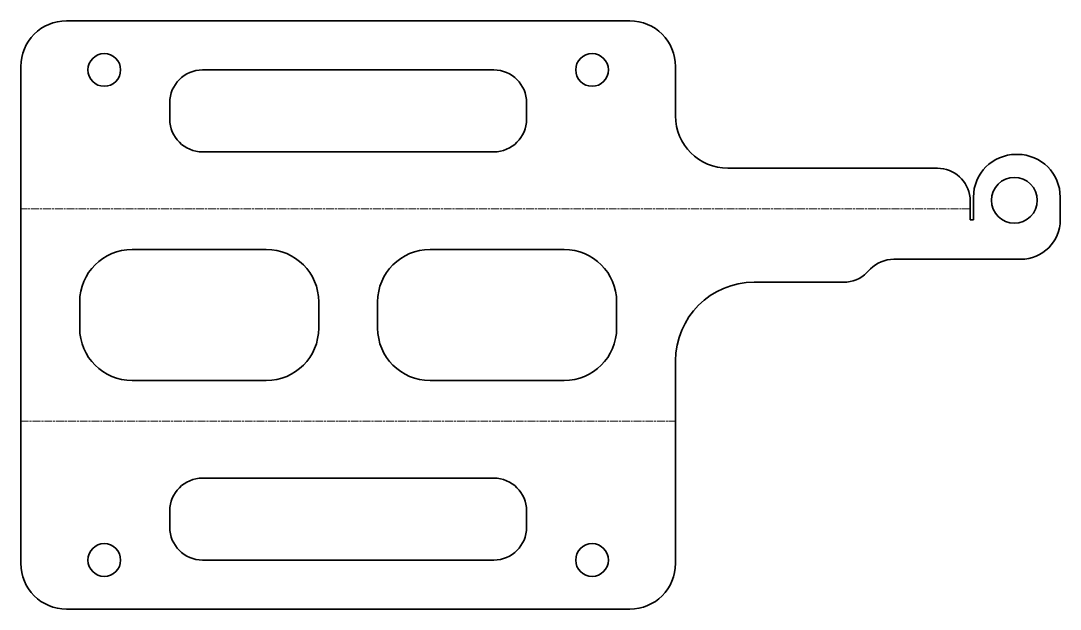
# Model space of a CAD drawing. Header units: inches. Extents: x 0 to 317, y 0 to 180.
import ezdxf

# ---------------------------------------------------------------- set-up
doc = ezdxf.new("R2010")
doc.units = ezdxf.units.IN
doc.header["$MEASUREMENT"] = 0
doc.linetypes.add('Chain', pattern=[13.68, 9.12, -1.14, 2.28, -1.14])
doc.layers.add('SIMUMAK Bend Centerline (ISO)', color=7, linetype='Chain', lineweight=9)
doc.layers.add('SIMUMAK Visible (ISO)', color=7, linetype='Continuous', lineweight=35)

# ---------------------------------------------------------------- blocks, each defined once
blk = doc.blocks.new('AMB-02-SHC01_Sheet_AMB-02-SHC01 (desplegada)')
at = {"layer": 'SIMUMAK Bend Centerline (ISO)', "ltscale": 0.263158}
for p, q in [((131.25, 32.39), (-158.75, 32.39)), ((-158.75, -32.39), (41.25, -32.39))]:
    blk.add_line(p, q, dxfattribs=at)
at = {"layer": 'SIMUMAK Visible (ISO)'}
for p, q in [((27.25, 89.79), (-144.75, 89.79)), ((-158.75, -75.79), (-158.75, 75.79)), ((-103.25, 74.79), (-14.25, 74.79)), ((41.25, 75.79), (41.25, 60.79)), ((-113.25, 59.79), (-113.25, 64.79)), ((-4.25, 64.79), (-4.25, 59.79)), ((-14.25, 49.79), (-103.25, 49.79)), ((145.75, 49), (145.25, 49)), ((57.25, 44.79), (121.25, 44.79)), ((132.25, 36), (132.25, 29)), ((158.75, 29), (158.75, 36)), ((131.25, 34.32), (131.25, 29)), ((132.25, 29), (131.25, 29)), ((-124.75, 20), (-83.75, 20)), ((-33.75, 20), (7.25, 20)), ((107.89, 17), (146.75, 17)), ((99.68, 12.93), (100.82, 14.07)), ((65.25, 10), (92.61, 10)), ((-140.75, -4), (-140.75, 4)), ((-67.75, 4), (-67.75, -4)), ((-49.75, -4), (-49.75, 4)), ((23.25, 4), (23.25, -4)), ((41.25, -75.79), (41.25, -14)), ((-83.75, -20), (-124.75, -20)), ((7.25, -20), (-33.75, -20)), ((-103.25, -49.79), (-14.25, -49.79)), ((-113.25, -64.79), (-113.25, -59.79)), ((-4.25, -59.79), (-4.25, -64.79)), ((-14.25, -74.79), (-103.25, -74.79)), ((-144.75, -89.79), (27.25, -89.79))]:
    blk.add_line(p, q, dxfattribs=at)
for centre, radius in [((-133.25, 74.79), 5), ((15.75, 74.79), 5), ((144.75, 35), 7), ((-133.25, -74.79), 5), ((15.75, -74.79), 5)]:
    blk.add_circle(centre, radius, dxfattribs=at)
at = {"layer": 'SIMUMAK Visible (ISO)', "extrusion": (0, 0, -1)}
for centre, radius, start, end in [((144.75, 75.79), 14, 0, 90), ((-27.25, 75.79), 14, 90, 180), ((-145.25, 36), 13, 0, 90), ((-145.75, 36), 13, 90, 180), ((-121.25, 34.79), 10, 90, 174.2608), ((-146.75, 29), 12, 180, 270), ((-92.61, 20), 10, 225, 270), ((144.75, -75.79), 14, 270, 360), ((-27.25, -75.79), 14, 180, 270)]:
    blk.add_arc(centre, radius, start, end, dxfattribs=at)
at = {"layer": 'SIMUMAK Visible (ISO)'}
for centre, radius, start, end in [((-103.25, 64.79), 10, 90, 180), ((-14.25, 64.79), 10, 0, 90), ((57.25, 60.79), 16, 180, 270), ((-103.25, 59.79), 10, 180, 270), ((-14.25, 59.79), 10, 270, 0), ((-124.75, 4), 16, 90, 180), ((-83.75, 4), 16, 0, 90), ((-33.75, 4), 16, 90, 180), ((7.25, 4), 16, 360, 90), ((107.89, 7), 10, 90, 135), ((65.25, -14), 24, 90, 180), ((-124.75, -4), 16, 180, 270), ((-83.75, -4), 16, 270, 360), ((-33.75, -4), 16, 180, 270), ((7.25, -4), 16, 270, 0), ((-103.25, -59.79), 10, 90, 180), ((-14.25, -59.79), 10, 0, 90), ((-103.25, -64.79), 10, 180, 270), ((-14.25, -64.79), 10, 270, 0)]:
    blk.add_arc(centre, radius, start, end, dxfattribs=at)
for points in [[(131.25, 35.06), (131.25, 35.31), (131.23, 35.55), (131.2, 35.79)], [(131.2, 35.79), (131.23, 35.32), (131.25, 34.82), (131.25, 34.32)]]:
    blk.add_open_spline(points, degree=3, dxfattribs=at)
blk.add_open_spline([(131.25, 34.32), (131.25, 34.73), (131.25, 34.88), (131.25, 35), (131.25, 35.02), (131.25, 35.04), (131.25, 35.06)], degree=3, knots=[-0.159452, -0.159452, -0.159452, -0.159452, 0.1005098, 0.1005098, 0.1005098, 0.1493133, 0.1493133, 0.1493133, 0.1493133], dxfattribs=at)

msp = doc.modelspace()

# ---------------------------------------------------------------- block references
msp.add_blockref('AMB-02-SHC01_Sheet_AMB-02-SHC01 (desplegada)', (158.75, 89.79))

doc.saveas('drawing.dxf')
